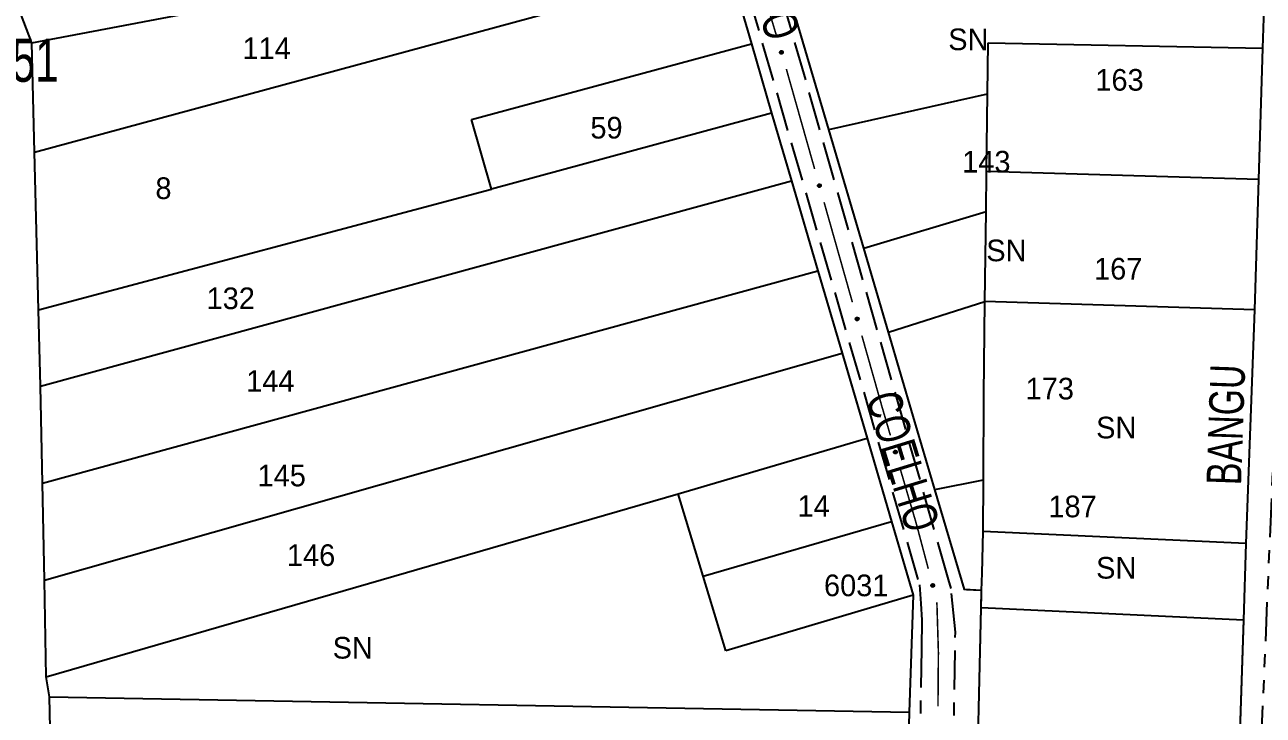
# Model space of a CAD drawing. Extents: x 203555 to 204724, y 4873703 to 4874787.
# Drawn here: x 204387.3 to 204530.3, y 4874485.1 to 4874564.9 of the extents above; entities that cross this region are included whole.
import ezdxf
from ezdxf.enums import TextEntityAlignment as Align

# ---------------------------------------------------------------- set-up
doc = ezdxf.new("R2010")
doc.units = 0
doc.header["$LTSCALE"] = 1.5
doc.header["$MEASUREMENT"] = 0
doc.linetypes.add('TRACO_11', pattern=[8, 3, -1, 3, -1])
doc.linetypes.add('TRACO_25', pattern=[8, 3, -1, 1, -1, 1, -1])
for name, color, linetype in [('CD_MALHA_LOTES', 7, 'CONTINUOUS'), ('CD_TXT_QUADRA', 7, 'CONTINUOUS'), ('RU-QUADRA', 210, 'CONTINUOUS'), ('SV-EIXO-RUA-N-PAV', 6, 'CONTINUOUS'), ('SV-RUA-NAO-PAV', 7, 'CONTINUOUS'), ('SV-RUA-PAVIM', 7, 'CONTINUOUS'), ('SV-TXT-RUA-N-PAV', 7, 'CONTINUOUS'), ('Th_NmrPort', 1, 'CONTINUOUS')]:
    doc.layers.add(name, color=color, linetype=linetype)
doc.styles.add('ARIAL', font='ARIAL.SHX')

msp = doc.modelspace()

# ---------------------------------------------------------------- linework, layer by layer
at = {"layer": 'CD_MALHA_LOTES', "linetype": 'Continuous', "flags": 128}
for points in [[(204388.141088, 4874562.796384), (204361.253975, 4874633.396033)], [(204530.939584, 4874584.166057), (204530.20617, 4874562.178285)], [(204388.468863, 4874550.158149), (204468.543226, 4874571.906552)], [(204468.543226, 4874571.906552), (204471.221957, 4874562.687128)], [(204388.141088, 4874562.796384), (204413.169016, 4874567.537755)], [(204480.145655, 4874552.77414), (204476.463436, 4874565.281937)], [(204388.468863, 4874550.158149), (204388.141088, 4874562.796384)], [(204438.912175, 4874553.935363), (204471.221957, 4874562.687128)], [(204471.221957, 4874562.687128), (204473.54549, 4874554.69019)], [(204498.456799, 4874556.892076), (204498.527662, 4874562.804941)], [(204498.527662, 4874562.804941), (204530.20617, 4874562.178285)], [(204530.20617, 4874562.178285), (204529.743436, 4874546.995926)], [(204480.145655, 4874552.77414), (204498.456799, 4874556.892076)], [(204498.349446, 4874547.934576), (204498.456799, 4874556.892076)], [(204473.54549, 4874554.69019), (204441.216803, 4874545.887817)], [(204473.54549, 4874554.69019), (204475.819855, 4874546.862474)], [(204441.216803, 4874545.887817), (204438.912175, 4874553.935363)], [(204484.175821, 4874539.084432), (204480.145655, 4874552.77414)], [(204388.940544, 4874531.971247), (204388.468863, 4874550.158149)], [(204498.294261, 4874543.329912), (204498.349446, 4874547.934576)], [(204529.743436, 4874546.995926), (204498.349446, 4874547.934576)], [(204389.169501, 4874523.143212), (204475.819855, 4874546.862474)], [(204475.819855, 4874546.862474), (204478.875757, 4874536.461425)], [(204529.743436, 4874546.995926), (204529.285792, 4874531.972284)], [(204388.940544, 4874531.971247), (204441.216803, 4874545.887817)], [(204484.175821, 4874539.084432), (204498.294261, 4874543.329912)], [(204498.169393, 4874532.910934), (204498.294261, 4874543.329912)], [(204487.028557, 4874529.394232), (204484.175821, 4874539.084432)], [(204389.384128, 4874511.950154), (204478.875757, 4874536.461425)], [(204478.875757, 4874536.461425), (204481.667795, 4874526.958463)], [(204389.169501, 4874523.143212), (204388.940544, 4874531.971247)], [(204487.028557, 4874529.394232), (204498.169393, 4874532.910934)], [(204498.040632, 4874522.167184), (204498.169393, 4874532.910934)], [(204529.285792, 4874531.972284), (204498.169393, 4874532.910934)], [(204529.285792, 4874531.972284), (204528.289384, 4874504.966891)], [(204489.886931, 4874519.684879), (204487.028557, 4874529.394232)], [(204389.598756, 4874500.757096), (204481.667795, 4874526.958463)], [(204481.667795, 4874526.958463), (204484.550428, 4874517.147152)], [(204389.384128, 4874511.950154), (204389.169501, 4874523.143212)], [(204497.981401, 4874512.349405), (204498.040632, 4874522.167184)], [(204492.382264, 4874511.208707), (204489.886931, 4874519.684879)], [(204462.771626, 4874510.722679), (204484.550428, 4874517.147152)], [(204484.550428, 4874517.147152), (204487.38114, 4874507.512556)], [(204389.598756, 4874500.757096), (204389.384128, 4874511.950154)], [(204492.382264, 4874511.208707), (204497.981401, 4874512.349405)], [(204497.945203, 4874506.349514), (204497.981401, 4874512.349405)], [(204389.813383, 4874489.564039), (204462.771626, 4874510.722679)], [(204465.658632, 4874501.192998), (204462.771626, 4874510.722679)], [(204495.784876, 4874499.650683), (204492.382264, 4874511.208707)], [(204465.658632, 4874501.192998), (204487.38114, 4874507.512556)], [(204487.38114, 4874507.512556), (204489.87833, 4874499.013137)], [(204497.782685, 4874499.557106), (204497.830524, 4874501.556534), (204497.945203, 4874506.349514)], [(204528.289384, 4874504.966891), (204497.945203, 4874506.349514)], [(204528.289384, 4874504.966891), (204527.997989, 4874496.115899)], [(204389.813383, 4874489.564039), (204389.598756, 4874500.757096)], [(204468.262295, 4874492.598601), (204465.658632, 4874501.192998)], [(204489.87833, 4874499.013137), (204468.262295, 4874492.598601)], [(204489.87833, 4874499.013137), (204489.419629, 4874485.513993)], [(204497.782685, 4874499.557106), (204495.784876, 4874499.650683)], [(204497.734846, 4874497.557678), (204497.782685, 4874499.557106)], [(204497.153346, 4874472.672538), (204497.734846, 4874497.557678)], [(204527.997989, 4874496.115899), (204497.734846, 4874497.557678)], [(204527.997989, 4874496.115899), (204527.190772, 4874471.597051)], [(204390.180701, 4874487.28155), (204389.813383, 4874489.564039)], [(204390.180701, 4874487.28155), (204489.419629, 4874485.513993)], [(204390.566306, 4874469.285681), (204390.180701, 4874487.28155)], [(204489.419629, 4874485.513993), (204489.122331, 4874473.646985)]]:
    msp.add_lwpolyline(points, dxfattribs=at)
at = {"layer": 'RU-QUADRA', "linetype": 'Continuous', "const_width": 0.18, "flags": 128}
for points in [[(204527.190772, 4874471.597051), (204527.997989, 4874496.115899), (204528.289384, 4874504.966891), (204529.285792, 4874531.972284), (204529.743436, 4874546.995926), (204530.20617, 4874562.178285), (204530.939584, 4874584.166057)], [(204383.73513, 4874403.679978), (204394.803493, 4874402.549216), (204407.458185, 4874401.22763), (204418.632708, 4874400.114784), (204429.351931, 4874399.01969), (204429.284593, 4874397.864756), (204486.726979, 4874395.462107), (204488.468385, 4874452.123248), (204488.880156, 4874465.52127), (204489.122331, 4874473.646985), (204489.419629, 4874485.513993), (204489.87833, 4874499.013137), (204487.38114, 4874507.512556), (204484.550428, 4874517.147152), (204481.667795, 4874526.958463), (204478.875757, 4874536.461425), (204475.819855, 4874546.862474), (204473.54549, 4874554.69019), (204471.221957, 4874562.687128), (204468.543226, 4874571.906552)], [(204476.463436, 4874565.281937), (204480.145655, 4874552.77414), (204484.175821, 4874539.084432), (204487.028557, 4874529.394232), (204489.886931, 4874519.684879), (204492.382264, 4874511.208707), (204495.784876, 4874499.650683), (204497.782685, 4874499.557106), (204497.734846, 4874497.557678), (204497.153346, 4874472.672538)]]:
    msp.add_lwpolyline(points, dxfattribs=at)
at = {"layer": 'SV-EIXO-RUA-N-PAV', "const_width": 0.18}
for points in [[(204470.669889, 4874575.110478), (204474.101044, 4874563.611471)], [(204475.237454, 4874559.776344), (204478.506245, 4874548.230132)], [(204479.595842, 4874544.381394), (204482.864632, 4874532.835183)], [(204483.954229, 4874528.986445), (204486.133423, 4874521.288971)], [(204486.133423, 4874521.288971), (204486.289049, 4874520.73926)], [(204486.289049, 4874520.73926), (204487.254133, 4874517.449201)], [(204488.380027, 4874513.610925), (204490.068869, 4874507.853511)], [(204490.068869, 4874507.853511), (204490.262792, 4874507.192407)], [(204490.262792, 4874507.192407), (204491.624728, 4874502.058959)], [(204492.615586, 4874498.187626), (204492.767031, 4874493.18992)], [(204492.767031, 4874493.18992), (204492.791539, 4874492.38118)], [(204492.791539, 4874492.38118), (204492.740795, 4874486.190499)]]:
    msp.add_lwpolyline(points, dxfattribs=at)
at = {"layer": 'SV-EIXO-RUA-N-PAV'}
for points in [[(204474.737306, 4874561.864127), (204474.780659, 4874561.841488), (204474.81329, 4874561.813165), (204474.833706, 4874561.78171), (204474.8445, 4874561.749209), (204474.851797, 4874561.714715), (204474.851482, 4874561.678316), (204474.842183, 4874561.637993), (204474.819778, 4874561.594345), (204474.788567, 4874561.562825), (204474.758799, 4874561.541159), (204474.725558, 4874561.527953), (204474.69193, 4874561.521425), (204474.654131, 4874561.523003), (204474.61336, 4874561.532826), (204474.570015, 4874561.556417), (204474.538215, 4874561.584403), (204474.519267, 4874561.615347), (204474.506202, 4874561.64885), (204474.499174, 4874561.684154), (204474.499689, 4874561.719883), (204474.509653, 4874561.760915), (204474.533504, 4874561.803388), (204474.561055, 4874561.835423), (204474.591724, 4874561.854801), (204474.624998, 4874561.866921), (204474.659506, 4874561.874661), (204474.696109, 4874561.875868), (204474.737306, 4874561.864127)], [(204479.117823, 4874546.473996), (204479.160853, 4874546.450748), (204479.193081, 4874546.421969), (204479.213052, 4874546.390229), (204479.223386, 4874546.357579), (204479.230197, 4874546.322986), (204479.229369, 4874546.286595), (204479.219503, 4874546.246407), (204479.196485, 4874546.203079), (204479.164833, 4874546.172002), (204479.134763, 4874546.150757), (204479.101339, 4874546.138021), (204479.067623, 4874546.131968), (204479.029849, 4874546.134078), (204478.989221, 4874546.144474), (204478.946213, 4874546.168674), (204478.914811, 4874546.197105), (204478.8963, 4874546.228313), (204478.883708, 4874546.261997), (204478.877178, 4874546.297397), (204478.878197, 4874546.333115), (204478.888738, 4874546.374002), (204478.913185, 4874546.416135), (204478.941185, 4874546.447779), (204478.972124, 4874546.466723), (204479.005565, 4874546.478373), (204479.040179, 4874546.485626), (204479.076795, 4874546.486316), (204479.117823, 4874546.473996)], [(204483.47621, 4874531.079047), (204483.51924, 4874531.055799), (204483.551468, 4874531.02702), (204483.571439, 4874530.99528), (204483.581774, 4874530.96263), (204483.588585, 4874530.928037), (204483.587756, 4874530.891645), (204483.57789, 4874530.851458), (204483.554872, 4874530.80813), (204483.523221, 4874530.777053), (204483.493151, 4874530.755808), (204483.459726, 4874530.743072), (204483.42601, 4874530.737018), (204483.388237, 4874530.739129), (204483.347608, 4874530.749525), (204483.3046, 4874530.773725), (204483.273198, 4874530.802156), (204483.254687, 4874530.833364), (204483.242095, 4874530.867047), (204483.235566, 4874530.902447), (204483.236584, 4874530.938166), (204483.247125, 4874530.979053), (204483.271573, 4874531.021186), (204483.299572, 4874531.052829), (204483.330512, 4874531.071774), (204483.363953, 4874531.083424), (204483.398566, 4874531.090677), (204483.435183, 4874531.091367), (204483.47621, 4874531.079047)], [(204487.882268, 4874515.698919), (204487.925515, 4874515.676078), (204487.958014, 4874515.647605), (204487.978284, 4874515.616055), (204487.988926, 4874515.583504), (204487.996063, 4874515.548977), (204487.995579, 4874515.512579), (204487.986092, 4874515.4723), (204487.963485, 4874515.428756), (204487.932128, 4874515.397382), (204487.90226, 4874515.375854), (204487.868957, 4874515.362803), (204487.8353, 4874515.356432), (204487.797508, 4874515.358185), (204487.756784, 4874515.368197), (204487.713549, 4874515.391989), (204487.681879, 4874515.420123), (204487.663075, 4874515.451154), (204487.650165, 4874515.484718), (204487.643302, 4874515.520055), (204487.643983, 4874515.555781), (204487.654137, 4874515.596766), (204487.678186, 4874515.639128), (204487.705885, 4874515.671034), (204487.736644, 4874515.69027), (204487.769974, 4874515.702235), (204487.804517, 4874515.709815), (204487.841126, 4874515.710851), (204487.882268, 4874515.698919)], [(204492.207152, 4874500.292941), (204492.249791, 4874500.268984), (204492.281538, 4874500.239675), (204492.300981, 4874500.207608), (204492.310774, 4874500.174792), (204492.317011, 4874500.140091), (204492.315581, 4874500.103718), (204492.305051, 4874500.0637), (204492.281319, 4874500.020758), (204492.249157, 4874499.990209), (204492.21874, 4874499.969466), (204492.185109, 4874499.957284), (204492.151297, 4874499.95179), (204492.113564, 4874499.954525), (204492.073113, 4874499.965592), (204492.030511, 4874499.990501), (204491.999584, 4874500.019448), (204491.981592, 4874500.050958), (204491.96956, 4874500.084845), (204491.963617, 4874500.120349), (204491.965227, 4874500.156045), (204491.976443, 4874500.196752), (204492.001585, 4874500.238475), (204492.030104, 4874500.269651), (204492.061353, 4874500.28808), (204492.094982, 4874500.299175), (204492.129711, 4874500.305854), (204492.166334, 4874500.305938), (204492.207152, 4874500.292941)]]:
    msp.add_lwpolyline(points, close=True, dxfattribs=at)
for points in [[(204474.509653, 4874561.760915), (204474.61336, 4874561.532826)], [(204474.524142, 4874561.77891), (204474.632385, 4874561.530685)], [(204474.533504, 4874561.803388), (204474.654131, 4874561.523003)], [(204474.54694, 4874561.81704), (204474.670673, 4874561.526446)], [(204474.561055, 4874561.835423), (204474.69193, 4874561.521425)], [(204474.576645, 4874561.841567), (204474.7074, 4874561.527437)], [(204474.591724, 4874561.854801), (204474.725558, 4874561.527953)], [(204474.60869, 4874561.858249), (204474.739172, 4874561.535494)], [(204474.624998, 4874561.866921), (204474.758799, 4874561.541159)], [(204474.644385, 4874561.867475), (204474.77397, 4874561.557269)], [(204474.659506, 4874561.874661), (204474.788567, 4874561.562825)], [(204474.679024, 4874561.870691), (204474.803284, 4874561.583103)], [(204474.696109, 4874561.875868), (204474.819778, 4874561.594345)], [(204474.715225, 4874561.868677), (204474.82817, 4874561.619008)], [(204474.737306, 4874561.864127), (204474.842183, 4874561.637993)], [(204474.76042, 4874561.850836), (204474.844314, 4874561.665121)], [(204474.780659, 4874561.841488), (204474.851482, 4874561.678316)], [(204474.79933, 4874561.825423), (204474.848163, 4874561.704716)], [(204474.81329, 4874561.813165), (204474.851797, 4874561.714715)], [(204474.499174, 4874561.684154), (204474.538215, 4874561.584403)], [(204474.499689, 4874561.719883), (204474.570015, 4874561.556417)], [(204474.501281, 4874561.698042), (204474.551812, 4874561.576418)], [(204474.508525, 4874561.735802), (204474.589024, 4874561.551922)], [(204478.877178, 4874546.297397), (204478.914811, 4874546.197105)], [(204478.878197, 4874546.333115), (204478.946213, 4874546.168674)], [(204478.879481, 4874546.311253), (204478.928293, 4874546.188929)], [(204478.887257, 4874546.348908), (204478.965157, 4874546.163912)], [(204478.888738, 4874546.374002), (204478.989221, 4874546.144474)], [(204478.90348, 4874546.391791), (204479.008214, 4874546.142066)], [(204478.913185, 4874546.416135), (204479.029849, 4874546.134078)], [(204478.926812, 4874546.429596), (204479.046438, 4874546.137288)], [(204478.941185, 4874546.447779), (204479.067623, 4874546.131968)], [(204478.95686, 4874546.453702), (204479.083176, 4874546.137761)], [(204478.972124, 4874546.466723), (204479.101339, 4874546.138021)], [(204478.989137, 4874546.469931), (204479.115058, 4874546.145369)], [(204479.005565, 4874546.478373), (204479.134763, 4874546.150757)], [(204479.024958, 4874546.478653), (204479.150159, 4874546.166652)], [(204479.040179, 4874546.485626), (204479.164833, 4874546.172002)], [(204479.059639, 4874546.481381), (204479.179835, 4874546.192071)], [(204479.076795, 4874546.486316), (204479.196485, 4874546.203079)], [(204479.095808, 4874546.478857), (204479.205224, 4874546.227622)], [(204479.117823, 4874546.473996), (204479.219503, 4874546.246407)], [(204479.140747, 4874546.46038), (204479.222016, 4874546.273502)], [(204479.160853, 4874546.450748), (204479.229369, 4874546.286595)], [(204479.179295, 4874546.434422), (204479.226422, 4874546.313039)], [(204479.193081, 4874546.421969), (204479.230197, 4874546.322986)], [(204483.235566, 4874530.902447), (204483.273198, 4874530.802156)], [(204483.236584, 4874530.938166), (204483.3046, 4874530.773725)], [(204483.237869, 4874530.916304), (204483.286681, 4874530.79398)], [(204483.245644, 4874530.953959), (204483.323544, 4874530.768963)], [(204483.247125, 4874530.979053), (204483.347608, 4874530.749525)], [(204483.261867, 4874530.996842), (204483.366601, 4874530.747117)], [(204483.271573, 4874531.021186), (204483.388237, 4874530.739129)], [(204483.2852, 4874531.034647), (204483.404826, 4874530.742339)], [(204483.299572, 4874531.052829), (204483.42601, 4874530.737018)], [(204483.315247, 4874531.058753), (204483.441563, 4874530.742812)], [(204483.330512, 4874531.071774), (204483.459726, 4874530.743072)], [(204483.347525, 4874531.074982), (204483.473445, 4874530.75042)], [(204483.363953, 4874531.083424), (204483.493151, 4874530.755808)], [(204483.383345, 4874531.083704), (204483.508546, 4874530.771703)], [(204483.398566, 4874531.090677), (204483.523221, 4874530.777053)], [(204483.418027, 4874531.086432), (204483.538222, 4874530.797122)], [(204483.435183, 4874531.091367), (204483.554872, 4874530.80813)], [(204483.454195, 4874531.083908), (204483.563611, 4874530.832672)], [(204483.47621, 4874531.079047), (204483.57789, 4874530.851458)], [(204483.499134, 4874531.065431), (204483.580403, 4874530.878553)], [(204483.51924, 4874531.055799), (204483.587756, 4874530.891645)], [(204483.537683, 4874531.039473), (204483.58481, 4874530.91809)], [(204483.551468, 4874531.02702), (204483.588585, 4874530.928037)], [(204487.643302, 4874515.520055), (204487.681879, 4874515.420123)], [(204487.643983, 4874515.555781), (204487.713549, 4874515.391989)], [(204487.645474, 4874515.533932), (204487.695439, 4874515.412075)], [(204487.652893, 4874515.571659), (204487.732537, 4874515.387407)], [(204487.654137, 4874515.596766), (204487.756784, 4874515.368197)], [(204487.66871, 4874515.614693), (204487.775798, 4874515.365968)], [(204487.678186, 4874515.639128), (204487.797508, 4874515.358185)], [(204487.691685, 4874515.652717), (204487.814066, 4874515.361551)], [(204487.705885, 4874515.671034), (204487.8353, 4874515.356432)], [(204487.721504, 4874515.677106), (204487.850798, 4874515.362372)], [(204487.736644, 4874515.69027), (204487.868957, 4874515.362803)], [(204487.753626, 4874515.693638), (204487.882606, 4874515.37028)], [(204487.769974, 4874515.702235), (204487.90226, 4874515.375854)], [(204487.789363, 4874515.702699), (204487.917505, 4874515.391893)], [(204487.804517, 4874515.709815), (204487.932128, 4874515.397382)], [(204487.824017, 4874515.705754), (204487.946939, 4874515.417592)], [(204487.841126, 4874515.710851), (204487.963485, 4874515.428756)], [(204487.860208, 4874515.703572), (204487.971992, 4874515.453381)], [(204487.882268, 4874515.698919), (204487.986092, 4874515.4723)], [(204487.905319, 4874515.68552), (204487.98835, 4874515.499418)], [(204487.925515, 4874515.676078), (204487.995579, 4874515.512579)], [(204487.944111, 4874515.659927), (204487.992383, 4874515.538995)], [(204487.958014, 4874515.647605), (204487.996063, 4874515.548977)], [(204492.045875, 4874500.275314), (204492.166944, 4874499.957325)], [(204492.061353, 4874500.28808), (204492.185109, 4874499.957284)], [(204492.078417, 4874500.291006), (204492.198948, 4874499.964404)], [(204492.094982, 4874500.299175), (204492.21874, 4874499.969466)], [(204492.114377, 4874500.299134), (204492.234396, 4874499.985103)], [(204492.129711, 4874500.305854), (204492.249157, 4874499.990209)], [(204492.149099, 4874500.301288), (204492.264489, 4874500.010027)], [(204492.166334, 4874500.305938), (204492.281319, 4874500.020758)], [(204492.18522, 4874500.298165), (204492.290463, 4874500.045153)], [(204492.207152, 4874500.292941), (204492.305051, 4874500.0637)], [(204492.229847, 4874500.278947), (204492.308012, 4874500.090749)], [(204491.963617, 4874500.120349), (204491.999584, 4874500.019448)], [(204491.965227, 4874500.156045), (204492.030511, 4874499.990501)], [(204491.966149, 4874500.134165), (204492.01293, 4874500.01105)], [(204491.974547, 4874500.171686), (204492.049374, 4874499.985426)], [(204491.976443, 4874500.196752), (204492.073113, 4874499.965592)], [(204491.991477, 4874500.214295), (204492.092063, 4874499.96287)], [(204492.001585, 4874500.238475), (204492.113564, 4874499.954525)], [(204492.015433, 4874500.251708), (204492.130204, 4874499.95746)], [(204492.030104, 4874500.269651), (204492.151297, 4874499.95179)], [(204492.249791, 4874500.268984), (204492.315581, 4874500.103718)], [(204492.267961, 4874500.252354), (204492.313072, 4874500.130208)], [(204492.281538, 4874500.239675), (204492.317011, 4874500.140091)]]:
    msp.add_lwpolyline(points, dxfattribs=at)
at = {"layer": 'SV-RUA-NAO-PAV', "linetype": 'TRACO_25'}
for points in [[(204533.268382, 4874558.147799, 3.804715), (204530.056171, 4874482.627154, 5.959681), (204529.024417, 4874452.122737, 6.87616)], [(204494.071542, 4874452.123177, 5.464286), (204494.751781, 4874494.739026, 5.464286), (204494.267464, 4874499.776983, 5.414747), (204493.96861, 4874500.822019, 5.414747)], [(204490.745301, 4874498.05285, 5.414747), (204490.860074, 4874496.109663, 5.538595), (204490.856526, 4874492.863168, 5.489056), (204490.082436, 4874452.123228, 6.529384)]]:
    msp.add_polyline3d(points, dxfattribs=at)
at = {"layer": 'SV-RUA-PAVIM', "linetype": 'TRACO_11'}
for points in [[(204493.96861, 4874500.822019, 5.414747), (204470.106238, 4874584.26416, 3.532248), (204444.45426, 4874668.211758, 3.284551), (204442.992001, 4874673.737132, 3.656097), (204443.269454, 4874676.628701, 3.730406), (204444.538073, 4874680.547497, 3.804715)], [(204434.274247, 4874677.365846, 3.804715), (204437.330739, 4874676.228658, 3.606557), (204439.412094, 4874673.343139, 3.482709), (204467.449689, 4874580.061237, 3.656097), (204490.619133, 4874500.188978, 5.414747), (204490.745301, 4874498.05285, 5.414747)]]:
    msp.add_polyline3d(points, dxfattribs=at)

# ---------------------------------------------------------------- texts
at = {"layer": 'CD_TXT_QUADRA', "style": 'ARIAL', "width": 0.7}
msp.add_text('278821451', height=5, dxfattribs=at).set_placement((204366.795393, 4874558.296938))
at = {"layer": 'SV-TXT-RUA-N-PAV', "style": 'ARIAL', "width": 0.7}
for s, rotation, p in [('FABIANO', 287, (204468.069368, 4874579.199889)), ('BANGU', 88, (204527.72253, 4874511.676983)), ('COELHO', 287, (204484.371002, 4874521.794053))]:
    msp.add_text(s, height=4, rotation=rotation, dxfattribs=at).set_placement(p)
at = {"layer": 'Th_NmrPort', "color": 1}
for s, p in [('114', (204412.456438, 4874562.162909)), ('SN', (204493.923684, 4874563.199847)), ('163', (204510.9051, 4874558.522597)), ('59', (204452.621968, 4874552.99469)), ('143', (204495.534157, 4874549.071603)), ('8', (204402.415055, 4874546.009381)), ('SN', (204498.315884, 4874538.823136)), ('167', (204510.758693, 4874536.708003)), ('132', (204408.321137, 4874533.293292)), ('144', (204412.893019, 4874523.743706)), ('173', (204502.854491, 4874522.864808)), ('SN', (204510.996283, 4874518.367357)), ('145', (204414.202765, 4874512.82916)), ('14', (204476.530938, 4874509.308898)), ('187', (204505.488053, 4874509.256752)), ('146', (204417.592388, 4874503.633334)), ('SN', (204510.996283, 4874502.172724)), ('6031', (204479.587011, 4874500.140679)), ('SN', (204422.870065, 4874492.934727))]:
    msp.add_text(s, height=2.5, dxfattribs=at).set_placement(p, align=Align.MIDDLE_LEFT)

doc.saveas('drawing.dxf')
